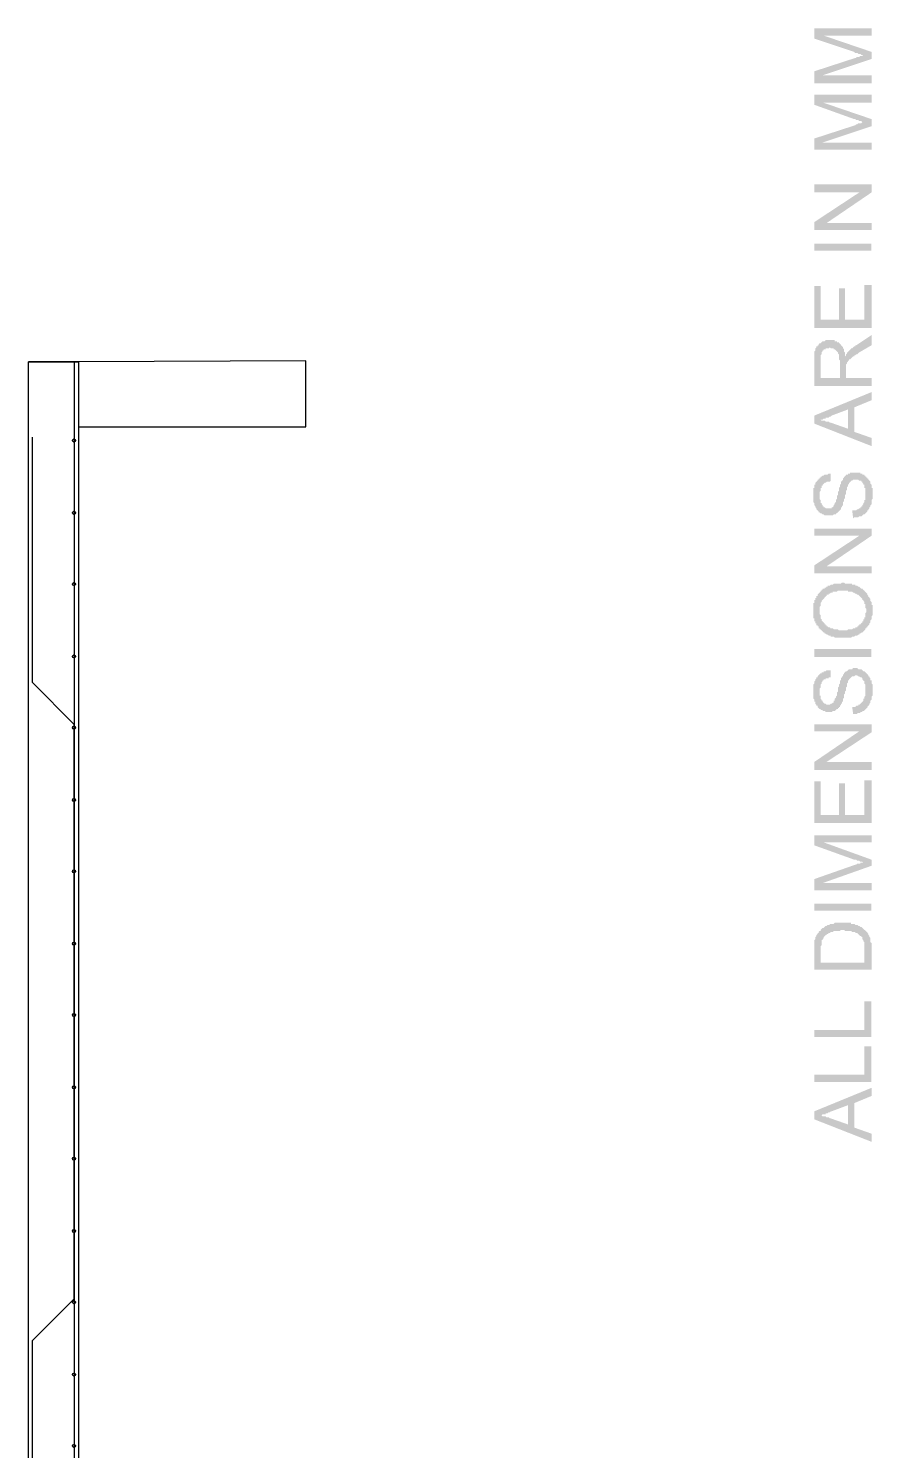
# Model space of a CAD drawing. Header units: millimetres. Extents: x 1427 to 15417, y 3138 to 22257.
# Drawn here: x 12480 to 15417, y 17188 to 22140 of the extents above; entities that cross this region are included whole.
import ezdxf

# ---------------------------------------------------------------- set-up
doc = ezdxf.new("R2010")
doc.units = ezdxf.units.MM
doc.layers.add('PDF_0', color=7, linetype='Continuous')

msp = doc.modelspace()

# ---------------------------------------------------------------- hatches: boundary and pattern name
at = {"layer": 'PDF_0', "transparency": 33554559}
for points in [[(15413.7, 21948.8), (15215.1, 21948.8), (15215.1, 21991.3), (15356.9, 22037.5), (15360.5, 22037.5), (15360.5, 22041), (15364, 22041), (15367.6, 22041), (15371.1, 22041), (15374.7, 22044.6), (15374.7, 22044.6), (15378.2, 22044.6), (15381.8, 22044.6), (15381.8, 22044.6), (15385.3, 22048.1), (15385.3, 22048.1), (15381.8, 22048.1), (15381.8, 22048.1), (15378.2, 22048.1), (15378.2, 22048.1), (15374.7, 22051.6), (15371.1, 22051.6), (15367.6, 22051.6), (15367.6, 22051.6), (15364, 22055.2), (15360.5, 22055.2), (15356.9, 22055.2), (15353.4, 22058.7), (15353.4, 22058.7), (15215.1, 22104.9), (15215.1, 22140.3), (15413.7, 22140.3), (15413.7, 22115.5), (15247, 22115.5), (15413.7, 22058.7), (15413.7, 22033.9), (15243.4, 21977.2), (15413.7, 21977.2)], [(15413.7, 21718.2), (15215.1, 21718.2), (15215.1, 21757.2), (15356.9, 21803.3), (15360.5, 21806.9), (15360.5, 21806.9), (15364, 21806.9), (15367.6, 21810.4), (15371.1, 21810.4), (15374.7, 21810.4), (15374.7, 21810.4), (15378.2, 21810.4), (15381.8, 21814), (15381.8, 21814), (15385.3, 21814), (15385.3, 21814), (15381.8, 21814), (15381.8, 21814), (15378.2, 21817.5), (15378.2, 21817.5), (15374.7, 21817.5), (15371.1, 21817.5), (15367.6, 21821.1), (15367.6, 21821.1), (15364, 21821.1), (15360.5, 21821.1), (15356.9, 21824.6), (15353.4, 21824.6), (15353.4, 21824.6), (15215.1, 21874.3), (15215.1, 21909.8), (15413.7, 21909.8), (15413.7, 21881.4), (15247, 21881.4), (15413.7, 21824.6), (15413.7, 21799.8), (15243.4, 21743), (15413.7, 21743)], [(15413.7, 21438), (15215.1, 21438), (15215.1, 21466.4), (15371.1, 21569.2), (15215.1, 21569.2), (15215.1, 21597.6), (15413.7, 21597.6), (15413.7, 21569.2), (15257.6, 21462.8), (15413.7, 21462.8)], [(15413.7, 21097.5), (15215.1, 21097.5), (15215.1, 21242.9), (15236.3, 21242.9), (15236.3, 21125.8), (15300.2, 21125.8), (15300.2, 21235.8), (15321.5, 21235.8), (15321.5, 21125.8), (15388.9, 21125.8), (15388.9, 21246.4), (15413.7, 21246.4)], [(15349.8, 20434.1), (15346.3, 20462.5), (15349.8, 20462.5), (15353.4, 20462.5), (15356.9, 20462.5), (15360.5, 20462.5), (15360.5, 20462.5), (15364, 20466.1), (15367.6, 20466.1), (15367.6, 20466.1), (15371.1, 20469.6), (15371.1, 20469.6), (15374.7, 20469.6), (15374.7, 20473.2), (15378.2, 20473.2), (15378.2, 20476.7), (15381.8, 20476.7), (15381.8, 20480.2), (15385.3, 20483.8), (15385.3, 20483.8), (15385.3, 20487.3), (15388.9, 20490.9), (15388.9, 20490.9), (15388.9, 20494.4), (15388.9, 20498), (15392.4, 20498), (15392.4, 20501.5), (15392.4, 20505.1), (15392.4, 20508.6), (15392.4, 20508.6), (15392.4, 20512.2), (15392.4, 20515.7), (15392.4, 20519.3), (15392.4, 20519.3), (15392.4, 20522.8), (15392.4, 20526.4), (15392.4, 20529.9), (15392.4, 20533.5), (15392.4, 20533.5), (15392.4, 20537), (15392.4, 20540.5), (15388.9, 20540.5), (15388.9, 20544.1), (15388.9, 20547.6), (15388.9, 20551.2), (15385.3, 20551.2), (15385.3, 20554.7), (15381.8, 20558.3), (15381.8, 20558.3), (15381.8, 20561.8), (15378.2, 20561.8), (15378.2, 20565.4), (15374.7, 20565.4), (15371.1, 20565.4), (15367.6, 20568.9), (15367.6, 20568.9), (15364, 20568.9), (15360.5, 20568.9), (15360.5, 20568.9), (15356.9, 20568.9), (15353.4, 20568.9), (15349.8, 20568.9), (15349.8, 20568.9), (15346.3, 20565.4), (15342.7, 20565.4), (15342.7, 20565.4), (15342.7, 20561.8), (15339.2, 20561.8), (15339.2, 20558.3), (15335.7, 20558.3), (15335.7, 20554.7), (15332.1, 20551.2), (15332.1, 20547.6), (15332.1, 20547.6), (15332.1, 20544.1), (15328.6, 20544.1), (15328.6, 20540.5), (15328.6, 20540.5), (15328.6, 20537), (15328.6, 20533.5), (15328.6, 20533.5), (15325, 20529.9), (15325, 20526.4), (15325, 20522.8), (15325, 20519.3), (15321.5, 20515.7), (15321.5, 20512.2), (15321.5, 20512.2), (15321.5, 20505.1), (15317.9, 20501.5), (15317.9, 20501.5), (15317.9, 20498), (15317.9, 20494.4), (15314.4, 20490.9), (15314.4, 20487.3), (15314.4, 20483.8), (15314.4, 20483.8), (15314.4, 20480.2), (15310.8, 20476.7), (15310.8, 20476.7), (15310.8, 20473.2), (15310.8, 20473.2), (15307.3, 20473.2), (15307.3, 20469.6), (15307.3, 20466.1), (15303.7, 20462.5), (15303.7, 20462.5), (15300.2, 20459), (15300.2, 20459), (15296.6, 20455.4), (15296.6, 20455.4), (15293.1, 20451.9), (15289.5, 20451.9), (15289.5, 20451.9), (15289.5, 20448.3), (15286, 20448.3), (15282.4, 20448.3), (15278.9, 20444.8), (15278.9, 20444.8), (15275.4, 20444.8), (15271.8, 20444.8), (15268.3, 20444.8), (15268.3, 20444.8), (15264.7, 20444.8), (15261.2, 20444.8), (15261.2, 20444.8), (15257.6, 20444.8), (15254.1, 20444.8), (15250.5, 20444.8), (15250.5, 20444.8), (15247, 20448.3), (15243.4, 20448.3), (15243.4, 20448.3), (15239.9, 20451.9), (15236.3, 20451.9), (15236.3, 20451.9), (15232.8, 20455.4), (15229.2, 20455.4), (15229.2, 20459), (15225.7, 20462.5), (15225.7, 20462.5), (15222.1, 20466.1), (15222.1, 20466.1), (15222.1, 20469.6), (15218.6, 20473.2), (15218.6, 20476.7), (15218.6, 20476.7), (15215.1, 20480.2), (15215.1, 20483.8), (15215.1, 20483.8), (15215.1, 20487.3), (15211.5, 20490.9), (15211.5, 20490.9), (15211.5, 20494.4), (15211.5, 20498), (15211.5, 20501.5), (15211.5, 20505.1), (15211.5, 20505.1), (15211.5, 20508.6), (15211.5, 20512.2), (15211.5, 20512.2), (15211.5, 20515.7), (15211.5, 20519.3), (15211.5, 20522.8), (15211.5, 20526.4), (15211.5, 20529.9), (15211.5, 20529.9), (15211.5, 20533.5), (15211.5, 20537), (15211.5, 20540.5), (15215.1, 20540.5), (15215.1, 20544.1), (15215.1, 20547.6), (15215.1, 20551.2), (15218.6, 20551.2), (15218.6, 20554.7), (15218.6, 20554.7), (15218.6, 20558.3), (15222.1, 20561.8), (15222.1, 20561.8), (15225.7, 20565.4), (15225.7, 20568.9), (15229.2, 20568.9), (15229.2, 20572.5), (15232.8, 20572.5), (15232.8, 20576), (15236.3, 20576), (15236.3, 20579.6), (15239.9, 20579.6), (15239.9, 20579.6), (15243.4, 20583.1), (15247, 20583.1), (15247, 20583.1), (15250.5, 20586.7), (15254.1, 20586.7), (15257.6, 20586.7), (15257.6, 20586.7), (15261.2, 20586.7), (15264.7, 20590.2), (15268.3, 20590.2), (15268.3, 20590.2), (15271.8, 20590.2), (15271.8, 20565.4), (15268.3, 20561.8), (15264.7, 20561.8), (15264.7, 20561.8), (15261.2, 20561.8), (15257.6, 20561.8), (15254.1, 20558.3), (15254.1, 20558.3), (15250.5, 20558.3), (15247, 20554.7), (15247, 20554.7), (15243.4, 20551.2), (15243.4, 20551.2), (15243.4, 20547.6), (15239.9, 20547.6), (15239.9, 20544.1), (15239.9, 20540.5), (15236.3, 20540.5), (15236.3, 20537), (15236.3, 20533.5), (15236.3, 20533.5), (15236.3, 20529.9), (15232.8, 20526.4), (15232.8, 20522.8), (15232.8, 20519.3), (15232.8, 20515.7), (15232.8, 20515.7), (15232.8, 20512.2), (15232.8, 20508.6), (15232.8, 20505.1), (15232.8, 20501.5), (15236.3, 20498), (15236.3, 20494.4), (15236.3, 20494.4), (15236.3, 20490.9), (15236.3, 20487.3), (15239.9, 20487.3), (15239.9, 20483.8), (15239.9, 20483.8), (15243.4, 20480.2), (15243.4, 20480.2), (15243.4, 20476.7), (15247, 20476.7), (15247, 20473.2), (15250.5, 20473.2), (15254.1, 20469.6), (15254.1, 20469.6), (15257.6, 20469.6), (15261.2, 20469.6), (15264.7, 20469.6), (15264.7, 20469.6), (15268.3, 20469.6), (15268.3, 20469.6), (15271.8, 20469.6), (15275.4, 20469.6), (15275.4, 20473.2), (15278.9, 20473.2), (15282.4, 20476.7), (15282.4, 20476.7), (15282.4, 20476.7), (15282.4, 20480.2), (15282.4, 20480.2), (15286, 20483.8), (15286, 20483.8), (15286, 20487.3), (15286, 20487.3), (15289.5, 20490.9), (15289.5, 20494.4), (15289.5, 20498), (15293.1, 20501.5), (15293.1, 20505.1), (15293.1, 20508.6), (15293.1, 20512.2), (15296.6, 20515.7), (15296.6, 20515.7), (15296.6, 20519.3), (15296.6, 20522.8), (15296.6, 20526.4), (15300.2, 20529.9), (15300.2, 20533.5), (15300.2, 20537), (15300.2, 20540.5), (15303.7, 20544.1), (15303.7, 20547.6), (15303.7, 20547.6), (15303.7, 20551.2), (15303.7, 20551.2), (15307.3, 20554.7), (15307.3, 20558.3), (15307.3, 20558.3), (15307.3, 20561.8), (15307.3, 20561.8), (15310.8, 20565.4), (15310.8, 20565.4), (15314.4, 20568.9), (15314.4, 20572.5), (15314.4, 20572.5), (15317.9, 20576), (15317.9, 20579.6), (15321.5, 20579.6), (15321.5, 20583.1), (15325, 20583.1), (15325, 20586.7), (15328.6, 20586.7), (15328.6, 20586.7), (15332.1, 20586.7), (15332.1, 20590.2), (15335.7, 20590.2), (15339.2, 20590.2), (15339.2, 20593.8), (15342.7, 20593.8), (15346.3, 20593.8), (15349.8, 20593.8), (15353.4, 20593.8), (15353.4, 20593.8), (15356.9, 20593.8), (15360.5, 20593.8), (15364, 20593.8), (15364, 20593.8), (15367.6, 20593.8), (15371.1, 20593.8), (15374.7, 20593.8), (15374.7, 20590.2), (15378.2, 20590.2), (15381.8, 20590.2), (15381.8, 20586.7), (15385.3, 20586.7), (15388.9, 20586.7), (15388.9, 20583.1), (15392.4, 20583.1), (15392.4, 20579.6), (15396, 20579.6), (15396, 20576), (15399.5, 20576), (15399.5, 20572.5), (15403, 20572.5), (15403, 20568.9), (15406.6, 20565.4), (15406.6, 20565.4), (15410.1, 20561.8), (15410.1, 20558.3), (15410.1, 20558.3), (15410.1, 20554.7), (15413.7, 20551.2), (15413.7, 20551.2), (15413.7, 20547.6), (15413.7, 20544.1), (15413.7, 20540.5), (15417.2, 20540.5), (15417.2, 20537), (15417.2, 20533.5), (15417.2, 20529.9), (15417.2, 20526.4), (15417.2, 20526.4), (15417.2, 20522.8), (15417.2, 20522.8), (15417.2, 20519.3), (15417.2, 20515.7), (15417.2, 20512.2), (15417.2, 20508.6), (15417.2, 20505.1), (15417.2, 20501.5), (15417.2, 20501.5), (15413.7, 20498), (15413.7, 20494.4), (15413.7, 20490.9), (15413.7, 20490.9), (15413.7, 20487.3), (15413.7, 20483.8), (15410.1, 20480.2), (15410.1, 20480.2), (15410.1, 20476.7), (15410.1, 20476.7), (15406.6, 20473.2), (15406.6, 20469.6), (15406.6, 20469.6), (15403, 20466.1), (15403, 20462.5), (15399.5, 20462.5), (15399.5, 20459), (15396, 20455.4), (15396, 20455.4), (15392.4, 20451.9), (15392.4, 20451.9), (15388.9, 20448.3), (15388.9, 20448.3), (15385.3, 20448.3), (15381.8, 20444.8), (15381.8, 20444.8), (15378.2, 20441.2), (15374.7, 20441.2), (15374.7, 20441.2), (15371.1, 20441.2), (15367.6, 20437.7), (15364, 20437.7), (15364, 20437.7), (15360.5, 20437.7), (15356.9, 20437.7), (15353.4, 20437.7), (15353.4, 20437.7), (15349.8, 20434.1)], [(15413.7, 20242.6), (15215.1, 20242.6), (15215.1, 20271), (15371.1, 20373.8), (15215.1, 20373.8), (15215.1, 20398.7), (15413.7, 20398.7), (15413.7, 20373.8), (15257.6, 20267.4), (15413.7, 20267.4)], [(15349.8, 19753.1), (15346.3, 19777.9), (15349.8, 19777.9), (15353.4, 19777.9), (15356.9, 19777.9), (15360.5, 19781.5), (15360.5, 19781.5), (15364, 19781.5), (15367.6, 19781.5), (15367.6, 19785), (15371.1, 19785), (15371.1, 19785), (15374.7, 19788.5), (15374.7, 19788.5), (15378.2, 19792.1), (15378.2, 19792.1), (15381.8, 19795.6), (15381.8, 19795.6), (15385.3, 19799.2), (15385.3, 19802.7), (15385.3, 19806.3), (15388.9, 19806.3), (15388.9, 19809.8), (15388.9, 19809.8), (15388.9, 19813.4), (15392.4, 19816.9), (15392.4, 19820.5), (15392.4, 19820.5), (15392.4, 19824), (15392.4, 19827.6), (15392.4, 19831.1), (15392.4, 19831.1), (15392.4, 19834.7), (15392.4, 19838.2), (15392.4, 19838.2), (15392.4, 19841.7), (15392.4, 19845.3), (15392.4, 19848.8), (15392.4, 19852.4), (15392.4, 19852.4), (15392.4, 19855.9), (15388.9, 19859.5), (15388.9, 19863), (15388.9, 19863), (15388.9, 19866.6), (15385.3, 19870.1), (15385.3, 19870.1), (15381.8, 19873.7), (15381.8, 19877.2), (15381.8, 19877.2), (15378.2, 19880.8), (15378.2, 19880.8), (15374.7, 19880.8), (15371.1, 19884.3), (15367.6, 19884.3), (15367.6, 19884.3), (15364, 19887.9), (15360.5, 19887.9), (15360.5, 19887.9), (15356.9, 19887.9), (15353.4, 19884.3), (15349.8, 19884.3), (15349.8, 19884.3), (15346.3, 19884.3), (15342.7, 19880.8), (15342.7, 19880.8), (15342.7, 19880.8), (15339.2, 19877.2), (15339.2, 19877.2), (15335.7, 19873.7), (15335.7, 19870.1), (15332.1, 19870.1), (15332.1, 19866.6), (15332.1, 19863), (15332.1, 19863), (15328.6, 19859.5), (15328.6, 19859.5), (15328.6, 19855.9), (15328.6, 19852.4), (15328.6, 19852.4), (15328.6, 19848.8), (15325, 19845.3), (15325, 19841.7), (15325, 19838.2), (15325, 19834.7), (15321.5, 19831.1), (15321.5, 19827.6), (15321.5, 19827.6), (15321.5, 19824), (15317.9, 19820.5), (15317.9, 19816.9), (15317.9, 19813.4), (15317.9, 19809.8), (15314.4, 19806.3), (15314.4, 19806.3), (15314.4, 19802.7), (15314.4, 19799.2), (15314.4, 19795.6), (15310.8, 19795.6), (15310.8, 19792.1), (15310.8, 19792.1), (15310.8, 19788.5), (15307.3, 19788.5), (15307.3, 19785), (15307.3, 19785), (15303.7, 19781.5), (15303.7, 19777.9), (15300.2, 19777.9), (15300.2, 19774.4), (15296.6, 19774.4), (15296.6, 19770.8), (15293.1, 19770.8), (15289.5, 19767.3), (15289.5, 19767.3), (15289.5, 19767.3), (15286, 19763.7), (15282.4, 19763.7), (15278.9, 19763.7), (15278.9, 19763.7), (15275.4, 19760.2), (15271.8, 19760.2), (15268.3, 19760.2), (15268.3, 19760.2), (15264.7, 19760.2), (15261.2, 19760.2), (15261.2, 19760.2), (15257.6, 19760.2), (15254.1, 19760.2), (15250.5, 19763.7), (15250.5, 19763.7), (15247, 19763.7), (15243.4, 19763.7), (15243.4, 19767.3), (15239.9, 19767.3), (15236.3, 19767.3), (15236.3, 19770.8), (15232.8, 19770.8), (15229.2, 19774.4), (15229.2, 19774.4), (15225.7, 19777.9), (15225.7, 19781.5), (15222.1, 19781.5), (15222.1, 19785), (15222.1, 19785), (15218.6, 19788.5), (15218.6, 19792.1), (15218.6, 19795.6), (15215.1, 19795.6), (15215.1, 19799.2), (15215.1, 19802.7), (15215.1, 19802.7), (15211.5, 19806.3), (15211.5, 19809.8), (15211.5, 19813.4), (15211.5, 19813.4), (15211.5, 19816.9), (15211.5, 19820.5), (15211.5, 19824), (15211.5, 19827.6), (15211.5, 19827.6), (15211.5, 19831.1), (15211.5, 19834.7), (15211.5, 19838.2), (15211.5, 19838.2), (15211.5, 19841.7), (15211.5, 19845.3), (15211.5, 19848.8), (15211.5, 19852.4), (15211.5, 19852.4), (15211.5, 19855.9), (15215.1, 19859.5), (15215.1, 19863), (15215.1, 19863), (15215.1, 19866.6), (15218.6, 19870.1), (15218.6, 19870.1), (15218.6, 19873.7), (15218.6, 19873.7), (15222.1, 19877.2), (15222.1, 19880.8), (15225.7, 19880.8), (15225.7, 19884.3), (15229.2, 19887.9), (15229.2, 19887.9), (15232.8, 19891.4), (15232.8, 19891.4), (15236.3, 19895), (15236.3, 19895), (15239.9, 19895), (15239.9, 19898.5), (15243.4, 19898.5), (15247, 19898.5), (15247, 19902), (15250.5, 19902), (15254.1, 19902), (15257.6, 19905.6), (15257.6, 19905.6), (15261.2, 19905.6), (15264.7, 19905.6), (15268.3, 19905.6), (15268.3, 19905.6), (15271.8, 19905.6), (15271.8, 19880.8), (15268.3, 19880.8), (15264.7, 19880.8), (15264.7, 19877.2), (15261.2, 19877.2), (15257.6, 19877.2), (15254.1, 19877.2), (15254.1, 19873.7), (15250.5, 19873.7), (15247, 19873.7), (15247, 19870.1), (15243.4, 19870.1), (15243.4, 19866.6), (15243.4, 19866.6), (15239.9, 19863), (15239.9, 19859.5), (15239.9, 19859.5), (15236.3, 19855.9), (15236.3, 19852.4), (15236.3, 19852.4), (15236.3, 19848.8), (15236.3, 19845.3), (15232.8, 19841.7), (15232.8, 19838.2), (15232.8, 19838.2), (15232.8, 19834.7), (15232.8, 19831.1), (15232.8, 19827.6), (15232.8, 19824), (15232.8, 19820.5), (15232.8, 19816.9), (15236.3, 19816.9), (15236.3, 19813.4), (15236.3, 19809.8), (15236.3, 19806.3), (15236.3, 19806.3), (15239.9, 19802.7), (15239.9, 19802.7), (15239.9, 19799.2), (15243.4, 19799.2), (15243.4, 19795.6), (15243.4, 19795.6), (15247, 19792.1), (15247, 19792.1), (15250.5, 19788.5), (15254.1, 19788.5), (15254.1, 19788.5), (15257.6, 19785), (15261.2, 19785), (15264.7, 19785), (15264.7, 19785), (15268.3, 19785), (15268.3, 19785), (15271.8, 19788.5), (15275.4, 19788.5), (15275.4, 19788.5), (15278.9, 19792.1), (15282.4, 19792.1), (15282.4, 19792.1), (15282.4, 19795.6), (15282.4, 19795.6), (15282.4, 19799.2), (15286, 19799.2), (15286, 19802.7), (15286, 19802.7), (15286, 19806.3), (15289.5, 19809.8), (15289.5, 19809.8), (15289.5, 19813.4), (15293.1, 19816.9), (15293.1, 19820.5), (15293.1, 19824), (15293.1, 19827.6), (15296.6, 19831.1), (15296.6, 19834.7), (15296.6, 19838.2), (15296.6, 19841.7), (15296.6, 19845.3), (15300.2, 19848.8), (15300.2, 19852.4), (15300.2, 19855.9), (15300.2, 19855.9), (15303.7, 19859.5), (15303.7, 19863), (15303.7, 19866.6), (15303.7, 19866.6), (15303.7, 19870.1), (15307.3, 19870.1), (15307.3, 19873.7), (15307.3, 19877.2), (15307.3, 19877.2), (15307.3, 19877.2), (15310.8, 19880.8), (15310.8, 19884.3), (15314.4, 19884.3), (15314.4, 19887.9), (15314.4, 19891.4), (15317.9, 19891.4), (15317.9, 19895), (15321.5, 19898.5), (15321.5, 19898.5), (15325, 19902), (15325, 19902), (15328.6, 19902), (15328.6, 19902), (15332.1, 19905.6), (15332.1, 19905.6), (15335.7, 19909.1), (15339.2, 19909.1), (15339.2, 19909.1), (15342.7, 19909.1), (15346.3, 19909.1), (15349.8, 19912.7), (15353.4, 19912.7), (15353.4, 19912.7), (15356.9, 19912.7), (15360.5, 19912.7), (15364, 19912.7), (15364, 19912.7), (15367.6, 19909.1), (15371.1, 19909.1), (15374.7, 19909.1), (15374.7, 19909.1), (15378.2, 19909.1), (15381.8, 19905.6), (15381.8, 19905.6), (15385.3, 19902), (15388.9, 19902), (15388.9, 19902), (15392.4, 19898.5), (15392.4, 19898.5), (15396, 19895), (15396, 19895), (15399.5, 19891.4), (15399.5, 19891.4), (15403, 19887.9), (15403, 19884.3), (15406.6, 19884.3), (15406.6, 19880.8), (15410.1, 19877.2), (15410.1, 19877.2), (15410.1, 19873.7), (15410.1, 19870.1), (15413.7, 19870.1), (15413.7, 19866.6), (15413.7, 19863), (15413.7, 19863), (15413.7, 19859.5), (15417.2, 19855.9), (15417.2, 19852.4), (15417.2, 19848.8), (15417.2, 19848.8), (15417.2, 19845.3), (15417.2, 19841.7), (15417.2, 19838.2), (15417.2, 19838.2), (15417.2, 19834.7), (15417.2, 19831.1), (15417.2, 19827.6), (15417.2, 19824), (15417.2, 19824), (15417.2, 19820.5), (15417.2, 19816.9), (15413.7, 19813.4), (15413.7, 19809.8), (15413.7, 19809.8), (15413.7, 19806.3), (15413.7, 19802.7), (15413.7, 19802.7), (15410.1, 19799.2), (15410.1, 19795.6), (15410.1, 19795.6), (15410.1, 19792.1), (15406.6, 19788.5), (15406.6, 19788.5), (15406.6, 19785), (15403, 19781.5), (15403, 19781.5), (15399.5, 19777.9), (15399.5, 19774.4), (15396, 19774.4), (15396, 19770.8), (15392.4, 19770.8), (15392.4, 19767.3), (15388.9, 19767.3), (15388.9, 19763.7), (15385.3, 19763.7), (15381.8, 19763.7), (15381.8, 19760.2), (15378.2, 19760.2), (15374.7, 19760.2), (15374.7, 19756.6), (15371.1, 19756.6), (15367.6, 19756.6), (15364, 19756.6), (15364, 19753.1), (15360.5, 19753.1), (15356.9, 19753.1), (15353.4, 19753.1), (15353.4, 19753.1), (15349.8, 19753.1)], [(15413.7, 19558), (15215.1, 19558), (15215.1, 19586.4), (15371.1, 19692.8), (15215.1, 19692.8), (15215.1, 19717.6), (15413.7, 19717.6), (15413.7, 19689.2), (15257.6, 19586.4), (15413.7, 19586.4)], [(15413.7, 19373.5), (15215.1, 19373.5), (15215.1, 19519), (15236.3, 19519), (15236.3, 19401.9), (15300.2, 19401.9), (15300.2, 19511.9), (15321.5, 19511.9), (15321.5, 19401.9), (15388.9, 19401.9), (15388.9, 19522.5), (15413.7, 19522.5)], [(15413.7, 19139.4), (15215.1, 19139.4), (15215.1, 19178.4), (15356.9, 19228.1), (15360.5, 19228.1), (15360.5, 19228.1), (15364, 19231.6), (15367.6, 19231.6), (15371.1, 19231.6), (15374.7, 19231.6), (15374.7, 19235.2), (15378.2, 19235.2), (15381.8, 19235.2), (15381.8, 19235.2), (15385.3, 19235.2), (15385.3, 19235.2), (15381.8, 19238.7), (15381.8, 19238.7), (15378.2, 19238.7), (15378.2, 19238.7), (15374.7, 19238.7), (15371.1, 19242.3), (15367.6, 19242.3), (15367.6, 19242.3), (15364, 19242.3), (15360.5, 19245.8), (15356.9, 19245.8), (15353.4, 19245.8), (15353.4, 19245.8), (15215.1, 19295.5), (15215.1, 19331), (15413.7, 19331), (15413.7, 19306.1), (15247, 19306.1), (15413.7, 19245.8), (15413.7, 19224.5), (15243.4, 19164.2), (15413.7, 19164.2)], [(15413.1, 18627.9), (15214.4, 18627.9), (15214.4, 18652.7), (15388.3, 18652.7), (15388.3, 18752.1), (15413.1, 18752.1)], [(15413.1, 18471.8), (15214.4, 18471.8), (15214.4, 18496.7), (15388.3, 18496.7), (15388.3, 18596), (15413.1, 18596)]]:
    msp.add_hatch(color=256, dxfattribs=at).paths.add_polyline_path(points)
h = msp.add_hatch(color=256, dxfattribs=at)
h.paths.add_polyline_path([(15413.7, 20895.3), (15215.1, 20895.3), (15215.1, 20983.9), (15215.1, 20987.5), (15215.1, 20991), (15215.1, 20994.6), (15215.1, 20998.1), (15215.1, 21001.7), (15215.1, 21005.2), (15215.1, 21005.2), (15215.1, 21008.8), (15215.1, 21012.3), (15215.1, 21015.9), (15215.1, 21015.9), (15218.6, 21019.4), (15218.6, 21023), (15218.6, 21023), (15218.6, 21026.5), (15218.6, 21026.5), (15222.1, 21030.1), (15222.1, 21033.6), (15225.7, 21033.6), (15225.7, 21037.1), (15229.2, 21037.1), (15229.2, 21040.7), (15232.8, 21044.2), (15232.8, 21044.2), (15236.3, 21044.2), (15239.9, 21047.8), (15239.9, 21047.8), (15243.4, 21051.3), (15247, 21051.3), (15247, 21051.3), (15250.5, 21051.3), (15254.1, 21054.9), (15257.6, 21054.9), (15257.6, 21054.9), (15261.2, 21054.9), (15264.7, 21054.9), (15268.3, 21054.9), (15268.3, 21054.9), (15271.8, 21054.9), (15275.4, 21054.9), (15275.4, 21054.9), (15278.9, 21054.9), (15282.4, 21054.9), (15286, 21054.9), (15286, 21051.3), (15289.5, 21051.3), (15293.1, 21051.3), (15293.1, 21047.8), (15296.6, 21047.8), (15300.2, 21047.8), (15300.2, 21044.2), (15303.7, 21044.2), (15303.7, 21040.7), (15307.3, 21040.7), (15307.3, 21037.1), (15307.3, 21037.1), (15310.8, 21033.6), (15310.8, 21033.6), (15314.4, 21030.1), (15314.4, 21026.5), (15314.4, 21026.5), (15317.9, 21023), (15317.9, 21019.4), (15317.9, 21019.4), (15317.9, 21015.9), (15321.5, 21012.3), (15321.5, 21008.8), (15321.5, 21005.2), (15321.5, 21001.7), (15321.5, 21001.7), (15321.5, 20998.1), (15325, 21001.7), (15325, 21005.2), (15328.6, 21008.8), (15328.6, 21008.8), (15328.6, 21012.3), (15332.1, 21012.3), (15332.1, 21015.9), (15335.7, 21015.9), (15335.7, 21019.4), (15339.2, 21019.4), (15339.2, 21023), (15342.7, 21023), (15342.7, 21026.5), (15346.3, 21026.5), (15349.8, 21030.1), (15349.8, 21030.1), (15353.4, 21033.6), (15356.9, 21033.6), (15356.9, 21037.1), (15360.5, 21037.1), (15413.7, 21072.6), (15413.7, 21037.1), (15371.1, 21012.3), (15367.6, 21008.8), (15367.6, 21008.8), (15364, 21005.2), (15360.5, 21005.2), (15356.9, 21001.7), (15356.9, 21001.7), (15353.4, 21001.7), (15353.4, 20998.1), (15349.8, 20998.1), (15346.3, 20994.6), (15346.3, 20994.6), (15346.3, 20994.6), (15342.7, 20991), (15339.2, 20987.5), (15335.7, 20987.5), (15335.7, 20983.9), (15332.1, 20983.9), (15332.1, 20980.4), (15332.1, 20980.4), (15328.6, 20976.8), (15328.6, 20973.3), (15328.6, 20973.3), (15325, 20969.8), (15325, 20966.2), (15325, 20966.2), (15325, 20962.7), (15325, 20959.1), (15325, 20959.1), (15325, 20955.6), (15325, 20952), (15325, 20923.6), (15413.7, 20923.6)], flags=0)
h.paths.add_polyline_path([(15303.7, 20923.6), (15303.7, 20980.4), (15303.7, 20983.9), (15300.2, 20987.5), (15300.2, 20987.5), (15300.2, 20991), (15300.2, 20994.6), (15300.2, 20998.1), (15300.2, 21001.7), (15300.2, 21001.7), (15300.2, 21005.2), (15300.2, 21005.2), (15296.6, 21008.8), (15296.6, 21008.8), (15296.6, 21012.3), (15293.1, 21015.9), (15293.1, 21015.9), (15289.5, 21019.4), (15289.5, 21019.4), (15286, 21023), (15286, 21023), (15282.4, 21023), (15282.4, 21026.5), (15278.9, 21026.5), (15275.4, 21026.5), (15271.8, 21026.5), (15271.8, 21026.5), (15268.3, 21030.1), (15264.7, 21026.5), (15261.2, 21026.5), (15261.2, 21026.5), (15257.6, 21026.5), (15254.1, 21026.5), (15254.1, 21023), (15250.5, 21023), (15247, 21023), (15247, 21019.4), (15243.4, 21019.4), (15243.4, 21015.9), (15243.4, 21015.9), (15239.9, 21012.3), (15239.9, 21008.8), (15239.9, 21008.8), (15239.9, 21005.2), (15236.3, 21001.7), (15236.3, 21001.7), (15236.3, 20998.1), (15236.3, 20994.6), (15236.3, 20991), (15236.3, 20987.5), (15236.3, 20983.9), (15236.3, 20923.6)], flags=0)
h = msp.add_hatch(color=256, dxfattribs=at)
h.paths.add_polyline_path([(15413.7, 20686), (15215.1, 20764), (15215.1, 20792.4), (15413.7, 20874), (15413.7, 20845.6), (15353.4, 20820.8), (15353.4, 20735.6), (15413.7, 20714.4)], flags=0)
h.paths.add_polyline_path([(15332.1, 20746.3), (15332.1, 20813.7), (15275.4, 20792.4), (15271.8, 20788.8), (15268.3, 20788.8), (15268.3, 20788.8), (15264.7, 20785.3), (15261.2, 20785.3), (15257.6, 20785.3), (15254.1, 20785.3), (15254.1, 20781.8), (15250.5, 20781.8), (15247, 20781.8), (15247, 20781.8), (15243.4, 20778.2), (15239.9, 20778.2), (15239.9, 20778.2), (15236.3, 20778.2), (15236.3, 20778.2), (15236.3, 20778.2), (15239.9, 20774.7), (15243.4, 20774.7), (15247, 20774.7), (15247, 20774.7), (15250.5, 20774.7), (15254.1, 20771.1), (15257.6, 20771.1), (15257.6, 20771.1), (15261.2, 20771.1), (15264.7, 20771.1), (15268.3, 20767.6), (15268.3, 20767.6), (15271.8, 20767.6), (15271.8, 20767.6)], flags=0)
h = msp.add_hatch(color=256, dxfattribs=at)
h.paths.add_polyline_path([(15317.9, 20019.1), (15314.4, 20019.1), (15310.8, 20019.1), (15307.3, 20019.1), (15303.7, 20019.1), (15300.2, 20019.1), (15296.6, 20019.1), (15296.6, 20019.1), (15293.1, 20019.1), (15289.5, 20019.1), (15286, 20019.1), (15282.4, 20022.7), (15282.4, 20022.7), (15278.9, 20022.7), (15275.4, 20022.7), (15271.8, 20022.7), (15271.8, 20026.2), (15268.3, 20026.2), (15264.7, 20026.2), (15264.7, 20026.2), (15261.2, 20029.8), (15257.6, 20029.8), (15257.6, 20029.8), (15254.1, 20033.3), (15250.5, 20033.3), (15250.5, 20036.8), (15247, 20036.8), (15247, 20036.8), (15243.4, 20040.4), (15243.4, 20040.4), (15239.9, 20043.9), (15239.9, 20043.9), (15236.3, 20047.5), (15232.8, 20047.5), (15232.8, 20051), (15229.2, 20051), (15229.2, 20054.6), (15229.2, 20058.1), (15225.7, 20058.1), (15225.7, 20061.7), (15222.1, 20061.7), (15222.1, 20065.2), (15222.1, 20068.8), (15218.6, 20068.8), (15218.6, 20072.3), (15218.6, 20075.9), (15215.1, 20075.9), (15215.1, 20079.4), (15215.1, 20083), (15215.1, 20086.5), (15211.5, 20086.5), (15211.5, 20090.1), (15211.5, 20093.6), (15211.5, 20097.1), (15211.5, 20097.1), (15211.5, 20100.7), (15211.5, 20104.2), (15211.5, 20107.8), (15211.5, 20111.3), (15211.5, 20111.3), (15211.5, 20114.9), (15211.5, 20114.9), (15211.5, 20118.4), (15211.5, 20122), (15211.5, 20125.5), (15211.5, 20129.1), (15211.5, 20129.1), (15211.5, 20132.6), (15211.5, 20136.2), (15211.5, 20139.7), (15215.1, 20139.7), (15215.1, 20143.3), (15215.1, 20146.8), (15215.1, 20150.4), (15218.6, 20150.4), (15218.6, 20153.9), (15218.6, 20157.4), (15222.1, 20157.4), (15222.1, 20161), (15222.1, 20164.5), (15225.7, 20164.5), (15225.7, 20168.1), (15229.2, 20171.6), (15229.2, 20171.6), (15232.8, 20175.2), (15232.8, 20175.2), (15236.3, 20178.7), (15236.3, 20182.3), (15239.9, 20182.3), (15239.9, 20185.8), (15243.4, 20185.8), (15243.4, 20189.4), (15247, 20189.4), (15250.5, 20189.4), (15250.5, 20192.9), (15254.1, 20192.9), (15257.6, 20196.5), (15257.6, 20196.5), (15261.2, 20196.5), (15261.2, 20200), (15264.7, 20200), (15268.3, 20200), (15268.3, 20200), (15271.8, 20203.6), (15275.4, 20203.6), (15278.9, 20203.6), (15278.9, 20203.6), (15282.4, 20207.1), (15286, 20207.1), (15289.5, 20207.1), (15289.5, 20207.1), (15293.1, 20207.1), (15296.6, 20207.1), (15300.2, 20207.1), (15303.7, 20207.1), (15303.7, 20207.1), (15307.3, 20207.1), (15310.8, 20210.7), (15314.4, 20210.7), (15314.4, 20210.7), (15317.9, 20210.7), (15321.5, 20207.1), (15321.5, 20207.1), (15325, 20207.1), (15328.6, 20207.1), (15332.1, 20207.1), (15335.6, 20207.1), (15335.6, 20207.1), (15339.2, 20207.1), (15342.7, 20207.1), (15346.3, 20207.1), (15346.3, 20203.6), (15349.8, 20203.6), (15353.4, 20203.6), (15356.9, 20203.6), (15356.9, 20200), (15360.5, 20200), (15364, 20200), (15364, 20200), (15367.6, 20196.5), (15367.6, 20196.5), (15371.1, 20196.5), (15374.7, 20192.9), (15374.7, 20192.9), (15378.2, 20189.4), (15381.8, 20189.4), (15381.8, 20189.4), (15385.3, 20185.8), (15385.3, 20185.8), (15388.9, 20182.3), (15392.4, 20178.7), (15392.4, 20178.7), (15395.9, 20175.2), (15395.9, 20175.2), (15399.5, 20171.6), (15399.5, 20171.6), (15399.5, 20168.1), (15403, 20164.5), (15403, 20164.5), (15403, 20161), (15406.6, 20161), (15406.6, 20157.4), (15410.1, 20153.9), (15410.1, 20150.4), (15410.1, 20150.4), (15410.1, 20146.8), (15413.7, 20143.3), (15413.7, 20143.3), (15413.7, 20139.7), (15413.7, 20136.2), (15413.7, 20132.6), (15417.2, 20132.6), (15417.2, 20129.1), (15417.2, 20125.5), (15417.2, 20122), (15417.2, 20118.4), (15417.2, 20118.4), (15417.2, 20114.9), (15417.2, 20114.9), (15417.2, 20111.3), (15417.2, 20107.8), (15417.2, 20104.2), (15417.2, 20100.7), (15417.2, 20100.7), (15417.2, 20097.1), (15413.7, 20093.6), (15413.7, 20090.1), (15413.7, 20086.5), (15413.7, 20086.5), (15413.7, 20083), (15410.1, 20079.4), (15410.1, 20079.4), (15410.1, 20075.9), (15410.1, 20072.3), (15406.6, 20068.8), (15406.6, 20068.8), (15406.6, 20065.2), (15403, 20061.7), (15403, 20061.7), (15403, 20061.7), (15399.5, 20058.1), (15399.5, 20054.6), (15395.9, 20054.6), (15395.9, 20051), (15392.4, 20051), (15392.4, 20047.5), (15388.9, 20043.9), (15388.9, 20043.9), (15385.3, 20040.4), (15385.3, 20040.4), (15381.8, 20036.8), (15378.2, 20036.8), (15378.2, 20036.8), (15374.7, 20033.3), (15371.1, 20033.3), (15371.1, 20029.8), (15367.6, 20029.8), (15367.6, 20029.8), (15364, 20026.2), (15360.5, 20026.2), (15356.9, 20026.2), (15356.9, 20026.2), (15353.4, 20022.7), (15349.8, 20022.7), (15349.8, 20022.7), (15346.3, 20022.7), (15342.7, 20019.1), (15339.2, 20019.1), (15339.2, 20019.1), (15335.6, 20019.1), (15332.1, 20019.1), (15328.6, 20019.1), (15325, 20019.1), (15325, 20019.1), (15321.5, 20019.1), (15317.9, 20019.1), (15317.9, 20019.1)], flags=0)
h.paths.add_polyline_path([(15317.9, 20043.9), (15321.5, 20043.9), (15321.5, 20043.9), (15325, 20043.9), (15328.6, 20043.9), (15332.1, 20047.5), (15335.6, 20047.5), (15339.2, 20047.5), (15339.2, 20047.5), (15342.7, 20047.5), (15346.3, 20047.5), (15349.8, 20051), (15349.8, 20051), (15353.4, 20051), (15356.9, 20051), (15356.9, 20054.6), (15360.5, 20054.6), (15364, 20054.6), (15364, 20058.1), (15367.6, 20058.1), (15367.6, 20061.7), (15371.1, 20061.7), (15371.1, 20065.2), (15374.7, 20065.2), (15374.7, 20065.2), (15378.2, 20068.8), (15378.2, 20068.8), (15381.8, 20072.3), (15381.8, 20075.9), (15385.3, 20075.9), (15385.3, 20079.4), (15385.3, 20083), (15388.9, 20083), (15388.9, 20086.5), (15388.9, 20090.1), (15392.4, 20090.1), (15392.4, 20093.6), (15392.4, 20097.1), (15392.4, 20100.7), (15392.4, 20100.7), (15392.4, 20104.2), (15395.9, 20107.8), (15395.9, 20111.3), (15395.9, 20111.3), (15395.9, 20114.9), (15395.9, 20114.9), (15395.9, 20118.4), (15392.4, 20122), (15392.4, 20125.5), (15392.4, 20125.5), (15392.4, 20129.1), (15392.4, 20132.6), (15392.4, 20136.2), (15388.9, 20136.2), (15388.9, 20139.7), (15388.9, 20143.3), (15388.9, 20143.3), (15385.3, 20146.8), (15385.3, 20150.4), (15381.8, 20150.4), (15381.8, 20153.9), (15378.2, 20157.4), (15378.2, 20157.4), (15374.7, 20161), (15374.7, 20161), (15374.7, 20161), (15371.1, 20164.5), (15371.1, 20164.5), (15367.6, 20168.1), (15364, 20168.1), (15364, 20168.1), (15360.5, 20171.6), (15360.5, 20171.6), (15356.9, 20171.6), (15353.4, 20175.2), (15353.4, 20175.2), (15349.8, 20175.2), (15346.3, 20178.7), (15346.3, 20178.7), (15342.7, 20178.7), (15339.2, 20178.7), (15335.6, 20178.7), (15332.1, 20178.7), (15332.1, 20182.3), (15328.6, 20182.3), (15325, 20182.3), (15321.5, 20182.3), (15317.9, 20182.3), (15314.4, 20182.3), (15314.4, 20182.3), (15310.8, 20182.3), (15307.3, 20182.3), (15303.7, 20182.3), (15300.2, 20182.3), (15300.2, 20182.3), (15296.6, 20182.3), (15293.1, 20178.7), (15289.5, 20178.7), (15289.5, 20178.7), (15286, 20178.7), (15282.4, 20178.7), (15278.9, 20178.7), (15278.9, 20175.2), (15275.4, 20175.2), (15271.8, 20175.2), (15271.8, 20175.2), (15268.3, 20171.6), (15264.7, 20171.6), (15264.7, 20168.1), (15261.2, 20168.1), (15257.6, 20168.1), (15257.6, 20164.5), (15254.1, 20164.5), (15254.1, 20161), (15250.5, 20161), (15250.5, 20157.4), (15247, 20153.9), (15247, 20153.9), (15243.4, 20150.4), (15243.4, 20150.4), (15239.9, 20146.8), (15239.9, 20143.3), (15239.9, 20143.3), (15236.3, 20139.7), (15236.3, 20136.2), (15236.3, 20136.2), (15236.3, 20132.6), (15236.3, 20129.1), (15232.8, 20125.5), (15232.8, 20125.5), (15232.8, 20122), (15232.8, 20118.4), (15232.8, 20114.9), (15232.8, 20114.9), (15232.8, 20111.3), (15232.8, 20107.8), (15232.8, 20104.2), (15232.8, 20100.7), (15232.8, 20100.7), (15236.3, 20097.1), (15236.3, 20093.6), (15236.3, 20093.6), (15236.3, 20090.1), (15236.3, 20086.5), (15239.9, 20083), (15239.9, 20083), (15239.9, 20079.4), (15243.4, 20075.9), (15243.4, 20075.9), (15247, 20072.3), (15247, 20072.3), (15250.5, 20068.8), (15250.5, 20065.2), (15250.5, 20065.2), (15254.1, 20065.2), (15254.1, 20061.7), (15257.6, 20061.7), (15257.6, 20058.1), (15261.2, 20058.1), (15261.2, 20058.1), (15264.7, 20054.6), (15268.3, 20054.6), (15268.3, 20054.6), (15271.8, 20051), (15275.4, 20051), (15275.4, 20051), (15278.9, 20051), (15282.4, 20047.5), (15282.4, 20047.5), (15286, 20047.5), (15289.5, 20047.5), (15293.1, 20047.5), (15296.6, 20047.5), (15296.6, 20047.5), (15300.2, 20043.9), (15303.7, 20043.9), (15307.3, 20043.9), (15310.8, 20043.9), (15314.4, 20043.9), (15317.9, 20043.9)], flags=0)
h = msp.add_hatch(color=256, dxfattribs=at)
h.paths.add_polyline_path([(15413.7, 18862.7), (15215.1, 18862.7), (15215.1, 18930.1), (15215.1, 18933.7), (15215.1, 18937.2), (15215.1, 18940.8), (15215.1, 18944.3), (15215.1, 18947.9), (15215.1, 18951.4), (15215.1, 18951.4), (15215.1, 18955), (15215.1, 18958.5), (15215.1, 18958.5), (15215.1, 18962), (15215.1, 18965.6), (15215.1, 18965.6), (15218.6, 18969.1), (15218.6, 18972.7), (15218.6, 18972.7), (15218.6, 18976.2), (15222.1, 18979.8), (15222.1, 18983.3), (15222.1, 18983.3), (15225.7, 18986.9), (15225.7, 18990.4), (15229.2, 18990.4), (15229.2, 18994), (15229.2, 18994), (15232.8, 18997.5), (15236.3, 18997.5), (15236.3, 19001.1), (15239.9, 19004.6), (15239.9, 19004.6), (15243.4, 19008.2), (15243.4, 19008.2), (15247, 19008.2), (15250.5, 19011.7), (15250.5, 19011.7), (15254.1, 19015.3), (15257.6, 19015.3), (15257.6, 19015.3), (15261.2, 19018.8), (15264.7, 19018.8), (15264.7, 19018.8), (15268.3, 19018.8), (15268.3, 19022.3), (15271.8, 19022.3), (15275.4, 19022.3), (15278.9, 19022.3), (15278.9, 19022.3), (15282.4, 19022.3), (15286, 19025.9), (15289.5, 19025.9), (15289.5, 19025.9), (15293.1, 19025.9), (15296.6, 19025.9), (15300.2, 19025.9), (15303.7, 19025.9), (15303.7, 19025.9), (15307.3, 19025.9), (15310.8, 19025.9), (15314.4, 19025.9), (15314.4, 19025.9), (15317.9, 19025.9), (15321.5, 19025.9), (15325, 19025.9), (15328.6, 19025.9), (15332.1, 19025.9), (15332.1, 19025.9), (15335.7, 19025.9), (15339.2, 19025.9), (15342.7, 19025.9), (15342.7, 19022.3), (15346.3, 19022.3), (15349.8, 19022.3), (15349.8, 19022.3), (15353.4, 19022.3), (15356.9, 19018.8), (15360.5, 19018.8), (15360.5, 19018.8), (15364, 19018.8), (15367.6, 19015.3), (15371.1, 19015.3), (15371.1, 19015.3), (15374.7, 19011.7), (15378.2, 19011.7), (15378.2, 19011.7), (15381.8, 19008.2), (15381.8, 19008.2), (15385.3, 19004.6), (15385.3, 19004.6), (15388.9, 19001.1), (15392.4, 19001.1), (15392.4, 18997.5), (15396, 18997.5), (15396, 18994), (15399.5, 18994), (15399.5, 18990.4), (15399.5, 18990.4), (15403, 18986.9), (15403, 18986.9), (15403, 18983.3), (15406.6, 18979.8), (15406.6, 18976.2), (15406.6, 18976.2), (15410.1, 18972.7), (15410.1, 18969.1), (15410.1, 18965.6), (15410.1, 18965.6), (15410.1, 18962), (15410.1, 18962), (15410.1, 18958.5), (15413.7, 18955), (15413.7, 18951.4), (15413.7, 18951.4), (15413.7, 18947.9), (15413.7, 18944.3), (15413.7, 18940.8), (15413.7, 18937.2), (15413.7, 18937.2), (15413.7, 18933.7)], flags=0)
h.paths.add_polyline_path([(15388.9, 18887.6), (15388.9, 18930.1), (15388.9, 18933.7), (15388.9, 18937.2), (15388.9, 18940.8), (15388.9, 18944.3), (15388.9, 18947.9), (15388.9, 18947.9), (15388.9, 18951.4), (15388.9, 18955), (15388.9, 18955), (15388.9, 18958.5), (15385.3, 18962), (15385.3, 18962), (15385.3, 18965.6), (15385.3, 18965.6), (15381.8, 18969.1), (15381.8, 18972.7), (15381.8, 18976.2), (15378.2, 18976.2), (15378.2, 18979.8), (15374.7, 18979.8), (15374.7, 18979.8), (15371.1, 18983.3), (15371.1, 18983.3), (15367.6, 18986.9), (15367.6, 18986.9), (15364, 18990.4), (15360.5, 18990.4), (15356.9, 18990.4), (15356.9, 18994), (15353.4, 18994), (15349.8, 18994), (15349.8, 18994), (15346.3, 18994), (15342.7, 18997.5), (15342.7, 18997.5), (15339.2, 18997.5), (15335.7, 18997.5), (15332.1, 18997.5), (15332.1, 18997.5), (15328.6, 18997.5), (15325, 18997.5), (15321.5, 18997.5), (15317.9, 19001.1), (15314.4, 19001.1), (15310.8, 19001.1), (15307.3, 19001.1), (15303.7, 18997.5), (15303.7, 18997.5), (15300.2, 18997.5), (15296.6, 18997.5), (15293.1, 18997.5), (15289.5, 18997.5), (15286, 18997.5), (15286, 18997.5), (15282.4, 18997.5), (15278.9, 18994), (15275.4, 18994), (15275.4, 18994), (15271.8, 18994), (15271.8, 18994), (15268.3, 18990.4), (15264.7, 18990.4), (15264.7, 18990.4), (15264.7, 18990.4), (15261.2, 18986.9), (15257.6, 18986.9), (15257.6, 18983.3), (15254.1, 18983.3), (15250.5, 18979.8), (15250.5, 18979.8), (15247, 18976.2), (15247, 18972.7), (15247, 18972.7), (15243.4, 18969.1), (15243.4, 18969.1), (15243.4, 18965.6), (15239.9, 18965.6), (15239.9, 18962), (15239.9, 18962), (15239.9, 18958.5), (15239.9, 18955), (15239.9, 18955), (15239.9, 18951.4), (15239.9, 18947.9), (15236.3, 18944.3), (15236.3, 18940.8), (15236.3, 18937.2), (15236.3, 18933.7), (15236.3, 18930.1), (15236.3, 18930.1), (15236.3, 18887.6)], flags=0)
h = msp.add_hatch(color=256, dxfattribs=at)
h.paths.add_polyline_path([(15413.7, 18263.3), (15215.1, 18341.3), (15215.1, 18369.7), (15413.7, 18451.2), (15413.7, 18422.9), (15353.4, 18398), (15353.4, 18312.9), (15413.7, 18291.6)], flags=0)
h.paths.add_polyline_path([(15332.1, 18323.6), (15332.1, 18391), (15275.4, 18369.7), (15271.8, 18369.7), (15268.3, 18366.1), (15268.3, 18366.1), (15264.7, 18366.1), (15261.2, 18362.6), (15257.6, 18362.6), (15254.1, 18362.6), (15254.1, 18359), (15250.5, 18359), (15247, 18359), (15247, 18359), (15243.4, 18359), (15239.9, 18355.5), (15239.9, 18355.5), (15236.3, 18355.5), (15236.3, 18355.5), (15236.3, 18355.5), (15239.9, 18355.5), (15243.4, 18351.9), (15247, 18351.9), (15247, 18351.9), (15250.5, 18351.9), (15254.1, 18351.9), (15257.6, 18348.4), (15257.6, 18348.4), (15261.2, 18348.4), (15264.7, 18348.4), (15268.3, 18344.8), (15268.3, 18344.8), (15271.8, 18344.8), (15271.8, 18344.8)], flags=0)

# ---------------------------------------------------------------- linework, layer by layer
at = {"layer": 'PDF_0', "lineweight": 25}
for points in [[(12653.5, 20752.6), (13444.5, 20752.6), (13444.5, 20983.2), (12653.5, 20979.6), (12479.7, 20979.6)], [(12653.5, 4925.7), (13469.3, 4929.3), (13469.3, 4698.7), (12681.9, 4698.7), (12479.7, 4698.7), (12479.7, 20979.6), (12653.5, 20979.6), (12653.5, 4698.7)], [(12639.3, 20979.6), (12639.3, 4698.7)], [(12493.9, 4815.8), (12493.9, 6004), (12639.3, 6145.9), (12639.3, 7713.7), (12493.9, 7859.1), (12493.9, 8713.9), (12493.9, 9568.8), (12639.3, 9714.2), (12639.3, 11714.7), (12493.9, 11860.2), (12493.9, 12715), (12493.9, 13569.8), (12639.3, 13715.3), (12639.3, 15715.8), (12493.9, 15861.2), (12493.9, 16716.1), (12493.9, 17570.9), (12639.3, 17716.3), (12639.3, 19716.9), (12493.9, 19862.3), (12493.9, 20717.1)]]:
    msp.add_lwpolyline(points, dxfattribs=at)
for centre in [(12638, 20705.5), (12638, 20453.6), (12638, 20453.6), (12638, 20205.3), (12638, 20205.3), (12638, 19953.5), (12638, 19953.5), (12638, 19705.2), (12638, 19453.3), (12638, 19205), (12638, 18953.2), (12638, 18704.9), (12638, 18453), (12638, 18204.7), (12638, 18204.7), (12638, 17952.9), (12638, 17952.9), (12638, 17704.6), (12638, 17704.6), (12638, 17452.7), (12638, 17204.4)]:
    msp.add_circle(centre, 5.32, dxfattribs=at)
at = {"layer": 'PDF_0', "lineweight": 25, "transparency": 33554559}
for points in [[(15413.1, 21366.2), (15214.4, 21366.2), (15413.1, 21391.1), (15214.4, 21391.1)], [(15413.1, 19951), (15214.4, 19951), (15413.1, 19979.3), (15214.4, 19979.3)], [(15413.1, 19067.8), (15214.4, 19067.8), (15413.1, 19092.6), (15214.4, 19092.6)]]:
    msp.add_solid(points, dxfattribs=at)

doc.saveas('drawing.dxf')
